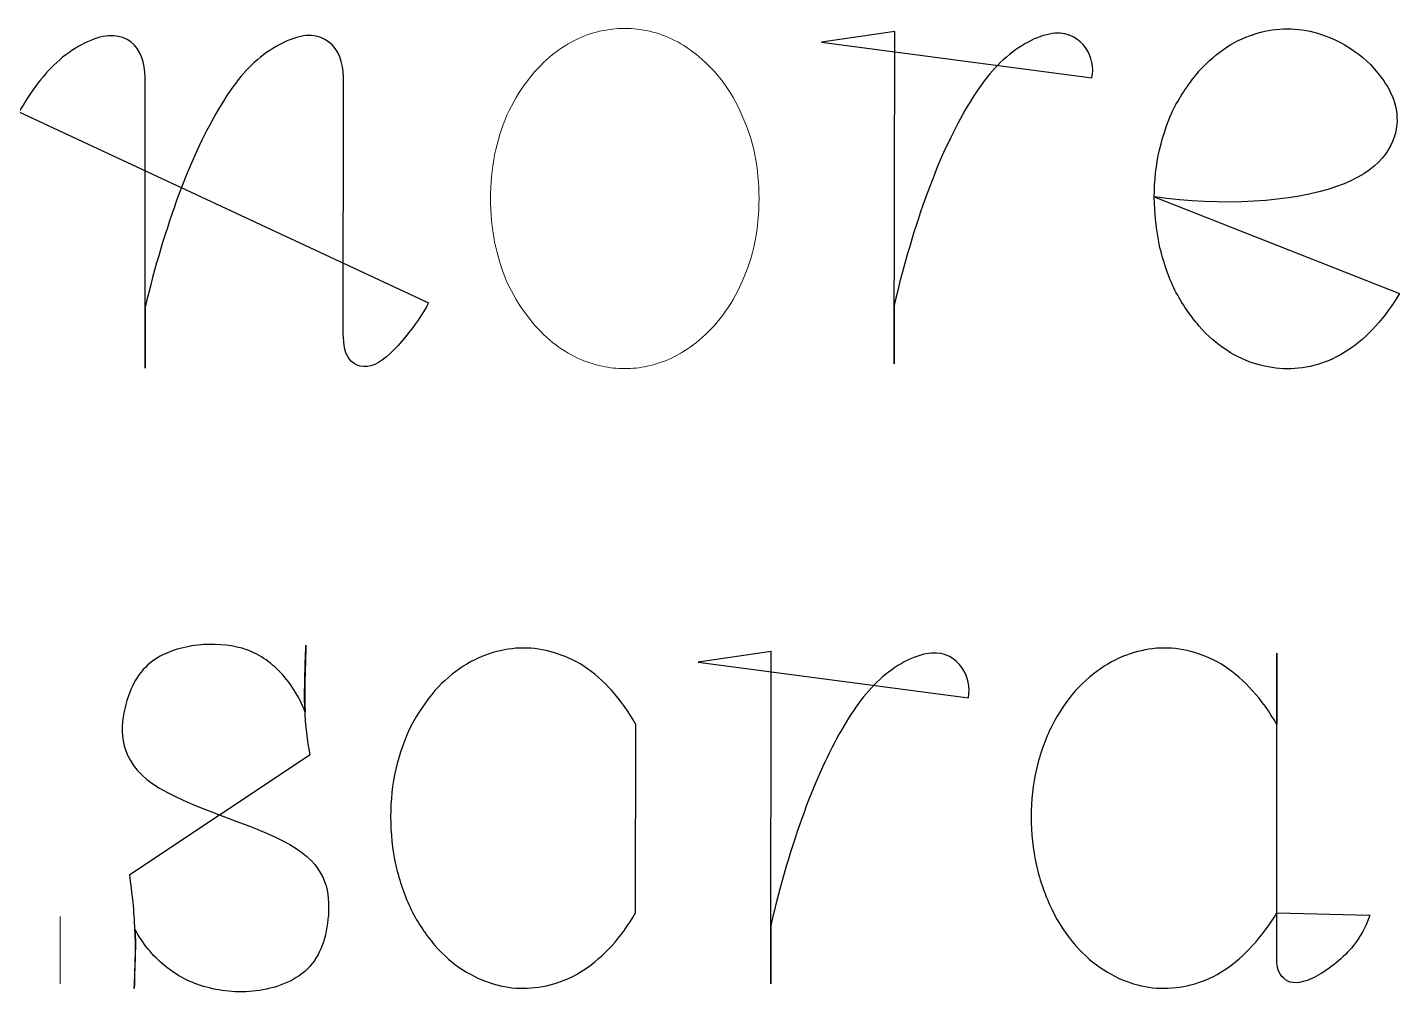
# Model space of a CAD drawing. Header units: centimetres. Extents: x -9.8 to 9.8, y -7 to 7.
# Drawn here: x -9.05 to -8.301, y 4.651 to 5.178 of the extents above; entities that cross this region are included whole.
import ezdxf

# ---------------------------------------------------------------- set-up
doc = ezdxf.new("R2010")
doc.units = ezdxf.units.CM
doc.header["$MEASUREMENT"] = 0
doc.layers.add('Layer 1', color=7, linetype='Continuous')

msp = doc.modelspace()

# ---------------------------------------------------------------- linework, layer by layer
at = {"layer": 'Layer 1', "color": 7, "lineweight": 0}
for points, knots in [([(-8.72428, 4.99188), (-8.72428, 4.99188), (-8.7256, 4.99188), (-8.7256, 4.99188), (-8.7256, 4.99188), (-8.7296, 4.99188), (-8.73341, 4.99244), (-8.7378, 4.99341), (-8.7378, 4.99341), (-8.74219, 4.99455), (-8.74674, 4.99608), (-8.75132, 4.99836), (-8.75132, 4.99836), (-8.7559, 5.00064), (-8.76045, 5.0037), (-8.76503, 5.00751), (-8.76503, 5.00751), (-8.76921, 5.01113), (-8.7736, 5.01571), (-8.77741, 5.02103), (-8.77741, 5.02103), (-8.78159, 5.02637), (-8.78503, 5.03246), (-8.78826, 5.03894), (-8.78826, 5.03894), (-8.79093, 5.04598), (-8.79339, 5.05323), (-8.79493, 5.06085), (-8.79493, 5.06085), (-8.79646, 5.06866), (-8.79721, 5.07667), (-8.79721, 5.08466), (-8.79721, 5.08466), (-8.79721, 5.09265), (-8.79644, 5.10048), (-8.79493, 5.10847), (-8.79493, 5.10847), (-8.7934, 5.11609), (-8.79093, 5.12334), (-8.78826, 5.13019), (-8.78826, 5.13019), (-8.78501, 5.13686), (-8.78159, 5.14294), (-8.77741, 5.14829), (-8.77741, 5.14829), (-8.7736, 5.15363), (-8.76921, 5.158), (-8.76503, 5.16181), (-8.76503, 5.16181), (-8.75588, 5.16943), (-8.74675, 5.17382), (-8.73759, 5.17591), (-8.73759, 5.17591), (-8.72846, 5.178), (-8.71931, 5.178), (-8.71015, 5.17591), (-8.71015, 5.17591), (-8.70576, 5.17477), (-8.70102, 5.17324), (-8.69663, 5.17096), (-8.69663, 5.17096), (-8.69224, 5.16868), (-8.68748, 5.16562), (-8.68311, 5.16181), (-8.68311, 5.16181), (-8.67853, 5.158), (-8.67435, 5.15361), (-8.67036, 5.14829), (-8.67036, 5.14829), (-8.66636, 5.14295), (-8.66274, 5.13686), (-8.65988, 5.13019), (-8.65988, 5.13019), (-8.65684, 5.12334), (-8.65435, 5.11609), (-8.65284, 5.10847), (-8.65284, 5.10847), (-8.65131, 5.10048), (-8.65056, 5.09265), (-8.65056, 5.08466), (-8.65056, 5.08466), (-8.65056, 5.07667), (-8.65133, 5.06865), (-8.65284, 5.06085), (-8.65284, 5.06085), (-8.65435, 5.05323), (-8.65684, 5.04598), (-8.65988, 5.03894), (-8.65988, 5.03894), (-8.66274, 5.03246), (-8.66636, 5.02637), (-8.67036, 5.02103), (-8.67036, 5.02103), (-8.67436, 5.01569), (-8.67856, 5.01111), (-8.68311, 5.00751), (-8.68311, 5.00751), (-8.6875, 5.0037), (-8.69224, 5.00066), (-8.69663, 4.99836), (-8.69663, 4.99836), (-8.70102, 4.99608), (-8.70576, 4.99455), (-8.70997, 4.99341), (-8.70997, 4.99341), (-8.71436, 4.99246), (-8.71836, 4.99188), (-8.72217, 4.99188), (-8.72217, 4.99188), (-8.72217, 4.99188), (-8.72428, 4.99188), (-8.72428, 4.99188)], [0, 0, 0, 0, 0.034483, 0.034483, 0.034483, 0.034483, 0.068966, 0.068966, 0.068966, 0.068966, 0.103448, 0.103448, 0.103448, 0.103448, 0.137931, 0.137931, 0.137931, 0.137931, 0.172414, 0.172414, 0.172414, 0.172414, 0.206897, 0.206897, 0.206897, 0.206897, 0.241379, 0.241379, 0.241379, 0.241379, 0.275862, 0.275862, 0.275862, 0.275862, 0.310345, 0.310345, 0.310345, 0.310345, 0.344828, 0.344828, 0.344828, 0.344828, 0.37931, 0.37931, 0.37931, 0.37931, 0.413793, 0.413793, 0.413793, 0.413793, 0.448276, 0.448276, 0.448276, 0.448276, 0.482759, 0.482759, 0.482759, 0.482759, 0.517241, 0.517241, 0.517241, 0.517241, 0.551724, 0.551724, 0.551724, 0.551724, 0.586207, 0.586207, 0.586207, 0.586207, 0.62069, 0.62069, 0.62069, 0.62069, 0.655172, 0.655172, 0.655172, 0.655172, 0.689655, 0.689655, 0.689655, 0.689655, 0.724138, 0.724138, 0.724138, 0.724138, 0.758621, 0.758621, 0.758621, 0.758621, 0.793103, 0.793103, 0.793103, 0.793103, 0.827586, 0.827586, 0.827586, 0.827586, 0.862069, 0.862069, 0.862069, 0.862069, 0.896552, 0.896552, 0.896552, 0.896552, 0.931034, 0.931034, 0.931034, 0.931034, 1, 1, 1, 1]), ([(-9.03212, 4.6928), (-9.03212, 4.6928), (-9.03212, 4.65602), (-9.03212, 4.65602), (-9.03212, 4.65602), (-9.03212, 4.65602), (-9.03212, 4.6928), (-9.03212, 4.6928)], [0, 0, 0, 0, 0.333333, 0.333333, 0.333333, 0.333333, 1, 1, 1, 1])]:
    msp.add_open_spline(points, degree=3, knots=knots, dxfattribs=at)
at = {"layer": 'Layer 1', "color": 7}
for points, knots in [([(-9.13346, 5.16849), (-9.13346, 5.16849), (-9.09345, 5.17421), (-9.09345, 5.17421), (-9.09345, 5.17421), (-9.09345, 5.17421), (-9.09345, 4.99191), (-9.09345, 4.99191), (-9.09345, 4.99191), (-9.09345, 4.99191), (-9.09345, 5.02467), (-9.09345, 5.02467), (-9.09345, 5.02467), (-9.08869, 5.04676), (-9.08221, 5.0683), (-9.07554, 5.0864), (-9.07554, 5.0864), (-9.06906, 5.10431), (-9.06202, 5.11897), (-9.05514, 5.13117), (-9.05514, 5.13117), (-9.0481, 5.14337), (-9.04104, 5.15308), (-9.03247, 5.16033), (-9.03247, 5.16033), (-9.0239, 5.16776), (-9.01379, 5.17271), (-9.0058, 5.17348), (-9.0058, 5.17348), (-8.99799, 5.17406), (-8.99228, 5.17044), (-8.98884, 5.16435), (-8.98884, 5.16435), (-8.9854, 5.15805), (-8.9858, 5.14967), (-8.9858, 5.14168), (-8.9858, 5.14168), (-8.9858, 5.14168), (-8.9858, 4.99195), (-8.9858, 4.99195), (-8.9858, 4.99195), (-8.9858, 4.99195), (-8.9858, 5.02529), (-8.9858, 5.02529), (-8.9858, 5.02529), (-8.98067, 5.04701), (-8.97418, 5.06852), (-8.96752, 5.08646), (-8.96752, 5.08646), (-8.96104, 5.10437), (-8.954, 5.11903), (-8.94694, 5.13123), (-8.94694, 5.13123), (-8.94009, 5.14343), (-8.93302, 5.15314), (-8.92445, 5.16039), (-8.92445, 5.16039), (-8.91588, 5.16782), (-8.90559, 5.17277), (-8.89778, 5.17354), (-8.89778, 5.17354), (-8.88997, 5.17412), (-8.88426, 5.1705), (-8.88063, 5.16441), (-8.88063, 5.16441), (-8.87719, 5.15811), (-8.8774, 5.14973), (-8.8774, 5.14174), (-8.8774, 5.14174), (-8.8774, 5.14174), (-8.87759, 5.01315), (-8.87759, 5.01315), (-8.87759, 5.01315), (-8.87759, 5.00743), (-8.8774, 5.00095), (-8.87436, 4.99714), (-8.87436, 4.99714), (-8.87111, 4.99293), (-8.86616, 4.9918), (-8.86044, 4.9941), (-8.86044, 4.9941), (-8.85491, 4.99659), (-8.84882, 5.00267), (-8.84367, 5.00915), (-8.84367, 5.00915), (-8.83851, 5.01524), (-8.83452, 5.02116), (-8.8311, 5.02762), (-8.8311, 5.02762), (-8.8311, 5.02762), (-9.13346, 5.16849), (-9.13346, 5.16849)], [0, 0, 0, 0, 0.041667, 0.041667, 0.041667, 0.041667, 0.083333, 0.083333, 0.083333, 0.083333, 0.125, 0.125, 0.125, 0.125, 0.166667, 0.166667, 0.166667, 0.166667, 0.208333, 0.208333, 0.208333, 0.208333, 0.25, 0.25, 0.25, 0.25, 0.291667, 0.291667, 0.291667, 0.291667, 0.333333, 0.333333, 0.333333, 0.333333, 0.375, 0.375, 0.375, 0.375, 0.416667, 0.416667, 0.416667, 0.416667, 0.458333, 0.458333, 0.458333, 0.458333, 0.5, 0.5, 0.5, 0.5, 0.541667, 0.541667, 0.541667, 0.541667, 0.583333, 0.583333, 0.583333, 0.583333, 0.625, 0.625, 0.625, 0.625, 0.666667, 0.666667, 0.666667, 0.666667, 0.708333, 0.708333, 0.708333, 0.708333, 0.75, 0.75, 0.75, 0.75, 0.791667, 0.791667, 0.791667, 0.791667, 0.833333, 0.833333, 0.833333, 0.833333, 0.875, 0.875, 0.875, 0.875, 0.916667, 0.916667, 0.916667, 0.916667, 1, 1, 1, 1]), ([(-8.61643, 5.17), (-8.61643, 5.17), (-8.57642, 5.17572), (-8.57642, 5.17572), (-8.57642, 5.17572), (-8.57642, 5.17572), (-8.57679, 4.99437), (-8.57679, 4.99437), (-8.57679, 4.99437), (-8.57679, 4.99437), (-8.57679, 5.0262), (-8.57679, 5.0262), (-8.57679, 5.0262), (-8.57163, 5.04829), (-8.56536, 5.06964), (-8.55851, 5.08793), (-8.55851, 5.08793), (-8.55203, 5.10603), (-8.54499, 5.1205), (-8.53814, 5.1327), (-8.53814, 5.1327), (-8.5311, 5.14471), (-8.52404, 5.15461), (-8.51547, 5.16186), (-8.51547, 5.16186), (-8.5069, 5.16929), (-8.49679, 5.17424), (-8.48899, 5.17482), (-8.48899, 5.17482), (-8.48118, 5.17538), (-8.47565, 5.17157), (-8.47222, 5.16701), (-8.47222, 5.16701), (-8.46878, 5.16188), (-8.46764, 5.15614), (-8.46878, 5.15045), (-8.46878, 5.15045), (-8.46878, 5.15045), (-8.61643, 5.17), (-8.61643, 5.17)], [0, 0, 0, 0, 0.090909, 0.090909, 0.090909, 0.090909, 0.181818, 0.181818, 0.181818, 0.181818, 0.272727, 0.272727, 0.272727, 0.272727, 0.363636, 0.363636, 0.363636, 0.363636, 0.454545, 0.454545, 0.454545, 0.454545, 0.545455, 0.545455, 0.545455, 0.545455, 0.636364, 0.636364, 0.636364, 0.636364, 0.727273, 0.727273, 0.727273, 0.727273, 0.818182, 0.818182, 0.818182, 0.818182, 1, 1, 1, 1]), ([(-8.43469, 5.08562), (-8.39849, 5.08009), (-8.35889, 5.08276), (-8.33526, 5.09112), (-8.33526, 5.09112), (-8.31145, 5.09932), (-8.30346, 5.11303), (-8.30229, 5.12483), (-8.30229, 5.12483), (-8.30115, 5.13645), (-8.30687, 5.14597), (-8.31258, 5.15303), (-8.31258, 5.15303), (-8.31811, 5.15988), (-8.32364, 5.16406), (-8.32896, 5.1675), (-8.32896, 5.1675), (-8.33999, 5.17417), (-8.35105, 5.17721), (-8.36211, 5.17721), (-8.36211, 5.17721), (-8.37296, 5.17721), (-8.3842, 5.17417), (-8.39487, 5.1675), (-8.39487, 5.1675), (-8.4004, 5.16369), (-8.40535, 5.15951), (-8.4103, 5.15416), (-8.4103, 5.15416), (-8.41506, 5.14844), (-8.41945, 5.14215), (-8.42345, 5.13492), (-8.42345, 5.13492), (-8.42707, 5.12786), (-8.42975, 5.11987), (-8.43184, 5.11129), (-8.43184, 5.11129), (-8.43375, 5.10309), (-8.4347, 5.09433), (-8.4347, 5.08539), (-8.4347, 5.08539), (-8.4347, 5.07645), (-8.43356, 5.06748), (-8.43184, 5.05872), (-8.43184, 5.05872), (-8.42975, 5.05015), (-8.42708, 5.04197), (-8.42345, 5.03454), (-8.42345, 5.03454), (-8.41945, 5.02711), (-8.41506, 5.02062), (-8.4103, 5.01512), (-8.4103, 5.01512), (-8.40554, 5.00959), (-8.4004, 5.0052), (-8.39506, 5.00178), (-8.39506, 5.00178), (-8.38972, 4.99816), (-8.38421, 4.99585), (-8.37868, 4.99416), (-8.37868, 4.99416), (-8.37334, 4.99263), (-8.36762, 4.99167), (-8.36212, 4.99167), (-8.36212, 4.99167), (-8.35106, 4.99167), (-8.33984, 4.99471), (-8.32897, 5.00178), (-8.32897, 5.00178), (-8.32363, 5.00519), (-8.31868, 5.00977), (-8.31392, 5.01493), (-8.31392, 5.01493), (-8.30897, 5.02027), (-8.30458, 5.02636), (-8.30077, 5.03284), (-8.30077, 5.03284), (-8.30077, 5.03284), (-8.43469, 5.08562), (-8.43469, 5.08562)], [0, 0, 0, 0, 0.047619, 0.047619, 0.047619, 0.047619, 0.095238, 0.095238, 0.095238, 0.095238, 0.142857, 0.142857, 0.142857, 0.142857, 0.190476, 0.190476, 0.190476, 0.190476, 0.238095, 0.238095, 0.238095, 0.238095, 0.285714, 0.285714, 0.285714, 0.285714, 0.333333, 0.333333, 0.333333, 0.333333, 0.380952, 0.380952, 0.380952, 0.380952, 0.428571, 0.428571, 0.428571, 0.428571, 0.47619, 0.47619, 0.47619, 0.47619, 0.52381, 0.52381, 0.52381, 0.52381, 0.571429, 0.571429, 0.571429, 0.571429, 0.619048, 0.619048, 0.619048, 0.619048, 0.666667, 0.666667, 0.666667, 0.666667, 0.714286, 0.714286, 0.714286, 0.714286, 0.761905, 0.761905, 0.761905, 0.761905, 0.809524, 0.809524, 0.809524, 0.809524, 0.857143, 0.857143, 0.857143, 0.857143, 0.904762, 0.904762, 0.904762, 0.904762, 1, 1, 1, 1]), ([(-8.61643, 5.17), (-8.61643, 5.17), (-8.61643, 5.17), (-8.61643, 5.17), (-8.61643, 5.17), (-8.61643, 5.17), (-8.61643, 5.17), (-8.61643, 5.17)], [0, 0, 0, 0, 0.333333, 0.333333, 0.333333, 0.333333, 1, 1, 1, 1]), ([(-8.43469, 5.08562), (-8.43469, 5.08562), (-8.43469, 5.08562), (-8.43469, 5.08562), (-8.43469, 5.08562), (-8.43469, 5.08562), (-8.43469, 5.08562), (-8.43469, 5.08562)], [0, 0, 0, 0, 0.333333, 0.333333, 0.333333, 0.333333, 1, 1, 1, 1]), ([(-8.99421, 4.71566), (-8.99286, 4.70555), (-8.99172, 4.69566), (-8.99135, 4.68537), (-8.99135, 4.68537), (-8.99079, 4.67508), (-8.99135, 4.66423), (-8.99172, 4.65338), (-8.99172, 4.65338), (-8.99172, 4.66081), (-8.99116, 4.66804), (-8.99116, 4.67338), (-8.99116, 4.67338), (-8.99097, 4.67891), (-8.99116, 4.68232), (-8.99135, 4.68576), (-8.99135, 4.68576), (-8.98735, 4.67814), (-8.98164, 4.67129), (-8.97516, 4.66594), (-8.97516, 4.66594), (-8.96868, 4.66041), (-8.96106, 4.6566), (-8.9523, 4.65414), (-8.9523, 4.65414), (-8.94354, 4.65186), (-8.93344, 4.6507), (-8.92335, 4.65242), (-8.92335, 4.65242), (-8.91324, 4.65395), (-8.90277, 4.65795), (-8.89591, 4.66538), (-8.89591, 4.66538), (-8.88924, 4.673), (-8.8862, 4.68366), (-8.88562, 4.69567), (-8.88562, 4.69567), (-8.88525, 4.70768), (-8.88734, 4.72083), (-8.90676, 4.73205), (-8.90676, 4.73205), (-8.92658, 4.74329), (-8.96333, 4.75245), (-8.98164, 4.7652), (-8.98164, 4.7652), (-8.99992, 4.77777), (-8.99974, 4.79415), (-8.99688, 4.80616), (-8.99688, 4.80616), (-8.99402, 4.81854), (-8.98907, 4.82672), (-8.98183, 4.83206), (-8.98183, 4.83206), (-8.97459, 4.8374), (-8.96545, 4.83987), (-8.95706, 4.84084), (-8.95706, 4.84084), (-8.9483, 4.84179), (-8.94029, 4.84121), (-8.93288, 4.83912), (-8.93288, 4.83912), (-8.92545, 4.83703), (-8.91878, 4.83282), (-8.91269, 4.82674), (-8.91269, 4.82674), (-8.90679, 4.82084), (-8.90163, 4.81285), (-8.8984, 4.80425), (-8.8984, 4.80425), (-8.89859, 4.80769), (-8.89877, 4.81092), (-8.89859, 4.817), (-8.89859, 4.817), (-8.89859, 4.82309), (-8.89822, 4.83205), (-8.89803, 4.84081), (-8.89803, 4.84081), (-8.8984, 4.82861), (-8.89898, 4.81623), (-8.89859, 4.80652), (-8.89859, 4.80652), (-8.89822, 4.79644), (-8.89706, 4.78882), (-8.89573, 4.78117), (-8.89573, 4.78117), (-8.89573, 4.78117), (-8.99421, 4.71566), (-8.99421, 4.71566)], [0, 0, 0, 0, 0.043478, 0.043478, 0.043478, 0.043478, 0.086957, 0.086957, 0.086957, 0.086957, 0.130435, 0.130435, 0.130435, 0.130435, 0.173913, 0.173913, 0.173913, 0.173913, 0.217391, 0.217391, 0.217391, 0.217391, 0.26087, 0.26087, 0.26087, 0.26087, 0.304348, 0.304348, 0.304348, 0.304348, 0.347826, 0.347826, 0.347826, 0.347826, 0.391304, 0.391304, 0.391304, 0.391304, 0.434783, 0.434783, 0.434783, 0.434783, 0.478261, 0.478261, 0.478261, 0.478261, 0.521739, 0.521739, 0.521739, 0.521739, 0.565217, 0.565217, 0.565217, 0.565217, 0.608696, 0.608696, 0.608696, 0.608696, 0.652174, 0.652174, 0.652174, 0.652174, 0.695652, 0.695652, 0.695652, 0.695652, 0.73913, 0.73913, 0.73913, 0.73913, 0.782609, 0.782609, 0.782609, 0.782609, 0.826087, 0.826087, 0.826087, 0.826087, 0.869565, 0.869565, 0.869565, 0.869565, 0.913043, 0.913043, 0.913043, 0.913043, 1, 1, 1, 1]), ([(-8.71798, 4.6947), (-8.72179, 4.68822), (-8.72618, 4.68211), (-8.73094, 4.67679), (-8.73094, 4.67679), (-8.7357, 4.67163), (-8.74086, 4.66708), (-8.74618, 4.66364), (-8.74618, 4.66364), (-8.75152, 4.66002), (-8.75703, 4.65774), (-8.76256, 4.65602), (-8.76256, 4.65602), (-8.76809, 4.65449), (-8.77362, 4.65356), (-8.77933, 4.65356), (-8.77933, 4.65356), (-8.79018, 4.65356), (-8.80142, 4.65679), (-8.8123, 4.66364), (-8.8123, 4.66364), (-8.81762, 4.66708), (-8.82278, 4.67145), (-8.82754, 4.67698), (-8.82754, 4.67698), (-8.8323, 4.68251), (-8.83669, 4.68899), (-8.8405, 4.6964), (-8.8405, 4.6964), (-8.84394, 4.70383), (-8.84698, 4.71204), (-8.84889, 4.72061), (-8.84889, 4.72061), (-8.8508, 4.72937), (-8.85175, 4.73831), (-8.85175, 4.74709), (-8.85175, 4.74709), (-8.85175, 4.75622), (-8.8508, 4.765), (-8.84889, 4.77318), (-8.84889, 4.77318), (-8.84698, 4.78157), (-8.84413, 4.78974), (-8.8405, 4.79699), (-8.8405, 4.79699), (-8.83669, 4.80405), (-8.8323, 4.81051), (-8.82754, 4.81604), (-8.82754, 4.81604), (-8.82278, 4.82136), (-8.81743, 4.82575), (-8.81211, 4.82938), (-8.81211, 4.82938), (-8.80677, 4.83261), (-8.80126, 4.83528), (-8.79592, 4.83681), (-8.79592, 4.83681), (-8.7902, 4.83834), (-8.78468, 4.8393), (-8.77936, 4.8393), (-8.77936, 4.8393), (-8.7683, 4.8393), (-8.75706, 4.83605), (-8.74621, 4.82938), (-8.74621, 4.82938), (-8.74089, 4.82576), (-8.73573, 4.82136), (-8.73097, 4.81604), (-8.73097, 4.81604), (-8.72621, 4.8107), (-8.72163, 4.80421), (-8.71782, 4.79755), (-8.71782, 4.79755), (-8.71782, 4.79755), (-8.71798, 4.6947), (-8.71798, 4.6947)], [0, 0, 0, 0, 0.05, 0.05, 0.05, 0.05, 0.1, 0.1, 0.1, 0.1, 0.15, 0.15, 0.15, 0.15, 0.2, 0.2, 0.2, 0.2, 0.25, 0.25, 0.25, 0.25, 0.3, 0.3, 0.3, 0.3, 0.35, 0.35, 0.35, 0.35, 0.4, 0.4, 0.4, 0.4, 0.45, 0.45, 0.45, 0.45, 0.5, 0.5, 0.5, 0.5, 0.55, 0.55, 0.55, 0.55, 0.6, 0.6, 0.6, 0.6, 0.65, 0.65, 0.65, 0.65, 0.7, 0.7, 0.7, 0.7, 0.75, 0.75, 0.75, 0.75, 0.8, 0.8, 0.8, 0.8, 0.85, 0.85, 0.85, 0.85, 0.9, 0.9, 0.9, 0.9, 1, 1, 1, 1]), ([(-8.68388, 4.83149), (-8.68388, 4.83149), (-8.64387, 4.83739), (-8.64387, 4.83739), (-8.64387, 4.83739), (-8.64387, 4.83739), (-8.64406, 4.65604), (-8.64406, 4.65604), (-8.64406, 4.65604), (-8.64406, 4.65604), (-8.64406, 4.68787), (-8.64406, 4.68787), (-8.64406, 4.68787), (-8.63911, 4.70996), (-8.63263, 4.7315), (-8.62596, 4.7496), (-8.62596, 4.7496), (-8.61948, 4.7677), (-8.61262, 4.78217), (-8.60559, 4.79437), (-8.60559, 4.79437), (-8.59874, 4.80654), (-8.59149, 4.81628), (-8.5831, 4.82353), (-8.5831, 4.82353), (-8.57453, 4.83096), (-8.56424, 4.83591), (-8.55643, 4.83647), (-8.55643, 4.83647), (-8.54862, 4.83724), (-8.54328, 4.83343), (-8.53987, 4.82866), (-8.53987, 4.82866), (-8.53643, 4.82369), (-8.53511, 4.81779), (-8.53625, 4.8121), (-8.53625, 4.8121), (-8.53625, 4.8121), (-8.68388, 4.83149), (-8.68388, 4.83149)], [0, 0, 0, 0, 0.090909, 0.090909, 0.090909, 0.090909, 0.181818, 0.181818, 0.181818, 0.181818, 0.272727, 0.272727, 0.272727, 0.272727, 0.363636, 0.363636, 0.363636, 0.363636, 0.454545, 0.454545, 0.454545, 0.454545, 0.545455, 0.545455, 0.545455, 0.545455, 0.636364, 0.636364, 0.636364, 0.636364, 0.727273, 0.727273, 0.727273, 0.727273, 0.818182, 0.818182, 0.818182, 0.818182, 1, 1, 1, 1]), ([(-8.36783, 4.6947), (-8.37164, 4.68822), (-8.37622, 4.68211), (-8.38117, 4.67679), (-8.38117, 4.67679), (-8.38575, 4.67163), (-8.39088, 4.66708), (-8.39641, 4.66364), (-8.39641, 4.66364), (-8.40157, 4.66002), (-8.40707, 4.65774), (-8.4126, 4.65602), (-8.4126, 4.65602), (-8.41813, 4.65449), (-8.42366, 4.65356), (-8.42937, 4.65356), (-8.42937, 4.65356), (-8.44043, 4.65356), (-8.45167, 4.65679), (-8.46234, 4.66364), (-8.46234, 4.66364), (-8.46768, 4.66708), (-8.47282, 4.67145), (-8.47777, 4.67698), (-8.47777, 4.67698), (-8.48253, 4.68251), (-8.48692, 4.68899), (-8.49052, 4.6964), (-8.49052, 4.6964), (-8.49412, 4.70381), (-8.49719, 4.71204), (-8.49909, 4.72061), (-8.49909, 4.72061), (-8.501, 4.72937), (-8.50195, 4.73831), (-8.50195, 4.74709), (-8.50195, 4.74709), (-8.50195, 4.75622), (-8.501, 4.765), (-8.49909, 4.77318), (-8.49909, 4.77318), (-8.49718, 4.78157), (-8.49414, 4.78974), (-8.49052, 4.79699), (-8.49052, 4.79699), (-8.4869, 4.80405), (-8.48253, 4.81051), (-8.47777, 4.81604), (-8.47777, 4.81604), (-8.47282, 4.82136), (-8.46748, 4.82575), (-8.46216, 4.82938), (-8.46216, 4.82938), (-8.45682, 4.83261), (-8.45131, 4.83528), (-8.44578, 4.83681), (-8.44578, 4.83681), (-8.44044, 4.83834), (-8.43493, 4.8393), (-8.4294, 4.8393), (-8.4294, 4.8393), (-8.41816, 4.8393), (-8.40712, 4.83605), (-8.39643, 4.82938), (-8.39643, 4.82938), (-8.39111, 4.82576), (-8.38577, 4.82136), (-8.38119, 4.81604), (-8.38119, 4.81604), (-8.37606, 4.8107), (-8.37166, 4.80421), (-8.36785, 4.79755), (-8.36785, 4.79755), (-8.36785, 4.79755), (-8.36785, 4.83642), (-8.36785, 4.83642), (-8.36785, 4.83642), (-8.36785, 4.83642), (-8.36785, 4.66897), (-8.36785, 4.66897), (-8.36785, 4.66897), (-8.36785, 4.66535), (-8.3669, 4.66154), (-8.36404, 4.65905), (-8.36404, 4.65905), (-8.36137, 4.65656), (-8.35737, 4.65564), (-8.35108, 4.65791), (-8.35108, 4.65791), (-8.34499, 4.66019), (-8.33661, 4.66572), (-8.33031, 4.67201), (-8.33031, 4.67201), (-8.32383, 4.67849), (-8.31965, 4.68574), (-8.31697, 4.69352), (-8.31697, 4.69352), (-8.31697, 4.69352), (-8.36783, 4.6947), (-8.36783, 4.6947)], [0, 0, 0, 0, 0.038462, 0.038462, 0.038462, 0.038462, 0.076923, 0.076923, 0.076923, 0.076923, 0.115385, 0.115385, 0.115385, 0.115385, 0.153846, 0.153846, 0.153846, 0.153846, 0.192308, 0.192308, 0.192308, 0.192308, 0.230769, 0.230769, 0.230769, 0.230769, 0.269231, 0.269231, 0.269231, 0.269231, 0.307692, 0.307692, 0.307692, 0.307692, 0.346154, 0.346154, 0.346154, 0.346154, 0.384615, 0.384615, 0.384615, 0.384615, 0.423077, 0.423077, 0.423077, 0.423077, 0.461538, 0.461538, 0.461538, 0.461538, 0.5, 0.5, 0.5, 0.5, 0.538462, 0.538462, 0.538462, 0.538462, 0.576923, 0.576923, 0.576923, 0.576923, 0.615385, 0.615385, 0.615385, 0.615385, 0.653846, 0.653846, 0.653846, 0.653846, 0.692308, 0.692308, 0.692308, 0.692308, 0.730769, 0.730769, 0.730769, 0.730769, 0.769231, 0.769231, 0.769231, 0.769231, 0.807692, 0.807692, 0.807692, 0.807692, 0.846154, 0.846154, 0.846154, 0.846154, 0.884615, 0.884615, 0.884615, 0.884615, 0.923077, 0.923077, 0.923077, 0.923077, 1, 1, 1, 1]), ([(-8.68388, 4.83149), (-8.68388, 4.83149), (-8.68388, 4.83149), (-8.68388, 4.83149), (-8.68388, 4.83149), (-8.68388, 4.83149), (-8.68388, 4.83149), (-8.68388, 4.83149)], [0, 0, 0, 0, 0.333333, 0.333333, 0.333333, 0.333333, 1, 1, 1, 1]), ([(-8.99421, 4.71566), (-8.99421, 4.71566), (-8.99421, 4.71566), (-8.99421, 4.71566), (-8.99421, 4.71566), (-8.99421, 4.71566), (-8.99421, 4.71566), (-8.99421, 4.71566)], [0, 0, 0, 0, 0.333333, 0.333333, 0.333333, 0.333333, 1, 1, 1, 1]), ([(-8.71798, 4.6947), (-8.71798, 4.6947), (-8.71798, 4.6947), (-8.71798, 4.6947), (-8.71798, 4.6947), (-8.71798, 4.6947), (-8.71798, 4.6947), (-8.71798, 4.6947)], [0, 0, 0, 0, 0.333333, 0.333333, 0.333333, 0.333333, 1, 1, 1, 1]), ([(-8.36783, 4.6947), (-8.36783, 4.6947), (-8.36783, 4.6947), (-8.36783, 4.6947), (-8.36783, 4.6947), (-8.36783, 4.6947), (-8.36783, 4.6947), (-8.36783, 4.6947)], [0, 0, 0, 0, 0.333333, 0.333333, 0.333333, 0.333333, 1, 1, 1, 1])]:
    msp.add_open_spline(points, degree=3, knots=knots, dxfattribs=at)
at = {"layer": 'Layer 1', "color": 9, "lineweight": 0}
for points, knots in [([(-9.13346, 5.16849), (-9.13346, 5.16849), (-9.09345, 5.17421), (-9.09345, 5.17421), (-9.09345, 5.17421), (-9.09345, 5.17421), (-9.09345, 4.99191), (-9.09345, 4.99191), (-9.09345, 4.99191), (-9.09345, 4.99191), (-9.09345, 5.02467), (-9.09345, 5.02467), (-9.09345, 5.02467), (-9.08869, 5.04676), (-9.08221, 5.0683), (-9.07554, 5.0864), (-9.07554, 5.0864), (-9.06906, 5.10431), (-9.06202, 5.11897), (-9.05514, 5.13117), (-9.05514, 5.13117), (-9.0481, 5.14337), (-9.04104, 5.15308), (-9.03247, 5.16033), (-9.03247, 5.16033), (-9.0239, 5.16776), (-9.01379, 5.17271), (-9.0058, 5.17348), (-9.0058, 5.17348), (-8.99799, 5.17406), (-8.99228, 5.17044), (-8.98884, 5.16435), (-8.98884, 5.16435), (-8.9854, 5.15805), (-8.9858, 5.14967), (-8.9858, 5.14168), (-8.9858, 5.14168), (-8.9858, 5.14168), (-8.9858, 4.99195), (-8.9858, 4.99195), (-8.9858, 4.99195), (-8.9858, 4.99195), (-8.9858, 5.02529), (-8.9858, 5.02529), (-8.9858, 5.02529), (-8.98067, 5.04701), (-8.97418, 5.06852), (-8.96752, 5.08646), (-8.96752, 5.08646), (-8.96104, 5.10437), (-8.954, 5.11903), (-8.94694, 5.13123), (-8.94694, 5.13123), (-8.94009, 5.14343), (-8.93302, 5.15314), (-8.92445, 5.16039), (-8.92445, 5.16039), (-8.91588, 5.16782), (-8.90559, 5.17277), (-8.89778, 5.17354), (-8.89778, 5.17354), (-8.88997, 5.17412), (-8.88426, 5.1705), (-8.88063, 5.16441), (-8.88063, 5.16441), (-8.87719, 5.15811), (-8.8774, 5.14973), (-8.8774, 5.14174), (-8.8774, 5.14174), (-8.8774, 5.14174), (-8.87759, 5.01315), (-8.87759, 5.01315), (-8.87759, 5.01315), (-8.87759, 5.00743), (-8.8774, 5.00095), (-8.87436, 4.99714), (-8.87436, 4.99714), (-8.87111, 4.99293), (-8.86616, 4.9918), (-8.86044, 4.9941), (-8.86044, 4.9941), (-8.85491, 4.99659), (-8.84882, 5.00267), (-8.84367, 5.00915), (-8.84367, 5.00915), (-8.83851, 5.01524), (-8.83452, 5.02116), (-8.8311, 5.02762)], [0, 0, 0, 0, 0.043478, 0.043478, 0.043478, 0.043478, 0.086957, 0.086957, 0.086957, 0.086957, 0.130435, 0.130435, 0.130435, 0.130435, 0.173913, 0.173913, 0.173913, 0.173913, 0.217391, 0.217391, 0.217391, 0.217391, 0.26087, 0.26087, 0.26087, 0.26087, 0.304348, 0.304348, 0.304348, 0.304348, 0.347826, 0.347826, 0.347826, 0.347826, 0.391304, 0.391304, 0.391304, 0.391304, 0.434783, 0.434783, 0.434783, 0.434783, 0.478261, 0.478261, 0.478261, 0.478261, 0.521739, 0.521739, 0.521739, 0.521739, 0.565217, 0.565217, 0.565217, 0.565217, 0.608696, 0.608696, 0.608696, 0.608696, 0.652174, 0.652174, 0.652174, 0.652174, 0.695652, 0.695652, 0.695652, 0.695652, 0.73913, 0.73913, 0.73913, 0.73913, 0.782609, 0.782609, 0.782609, 0.782609, 0.826087, 0.826087, 0.826087, 0.826087, 0.869565, 0.869565, 0.869565, 0.869565, 0.913043, 0.913043, 0.913043, 0.913043, 1, 1, 1, 1]), ([(-8.61643, 5.17), (-8.61643, 5.17), (-8.57642, 5.17572), (-8.57642, 5.17572), (-8.57642, 5.17572), (-8.57642, 5.17572), (-8.57679, 4.99437), (-8.57679, 4.99437), (-8.57679, 4.99437), (-8.57679, 4.99437), (-8.57679, 5.0262), (-8.57679, 5.0262), (-8.57679, 5.0262), (-8.57163, 5.04829), (-8.56536, 5.06964), (-8.55851, 5.08793), (-8.55851, 5.08793), (-8.55203, 5.10603), (-8.54499, 5.1205), (-8.53814, 5.1327), (-8.53814, 5.1327), (-8.5311, 5.14471), (-8.52404, 5.15461), (-8.51547, 5.16186), (-8.51547, 5.16186), (-8.5069, 5.16929), (-8.49679, 5.17424), (-8.48899, 5.17482), (-8.48899, 5.17482), (-8.48118, 5.17538), (-8.47565, 5.17157), (-8.47222, 5.16701), (-8.47222, 5.16701), (-8.46878, 5.16188), (-8.46764, 5.15614), (-8.46878, 5.15045)], [0, 0, 0, 0, 0.1, 0.1, 0.1, 0.1, 0.2, 0.2, 0.2, 0.2, 0.3, 0.3, 0.3, 0.3, 0.4, 0.4, 0.4, 0.4, 0.5, 0.5, 0.5, 0.5, 0.6, 0.6, 0.6, 0.6, 0.7, 0.7, 0.7, 0.7, 0.8, 0.8, 0.8, 0.8, 1, 1, 1, 1]), ([(-8.43469, 5.08562), (-8.39849, 5.08009), (-8.35889, 5.08276), (-8.33526, 5.09112), (-8.33526, 5.09112), (-8.31145, 5.09932), (-8.30346, 5.11303), (-8.30229, 5.12483), (-8.30229, 5.12483), (-8.30115, 5.13645), (-8.30687, 5.14597), (-8.31258, 5.15303), (-8.31258, 5.15303), (-8.31811, 5.15988), (-8.32364, 5.16406), (-8.32896, 5.1675), (-8.32896, 5.1675), (-8.33999, 5.17417), (-8.35105, 5.17721), (-8.36211, 5.17721), (-8.36211, 5.17721), (-8.37296, 5.17721), (-8.3842, 5.17417), (-8.39487, 5.1675), (-8.39487, 5.1675), (-8.4004, 5.16369), (-8.40535, 5.15951), (-8.4103, 5.15416), (-8.4103, 5.15416), (-8.41506, 5.14844), (-8.41945, 5.14215), (-8.42345, 5.13492), (-8.42345, 5.13492), (-8.42707, 5.12786), (-8.42975, 5.11987), (-8.43184, 5.11129), (-8.43184, 5.11129), (-8.43375, 5.10309), (-8.4347, 5.09433), (-8.4347, 5.08539), (-8.4347, 5.08539), (-8.4347, 5.07645), (-8.43356, 5.06748), (-8.43184, 5.05872), (-8.43184, 5.05872), (-8.42975, 5.05015), (-8.42708, 5.04197), (-8.42345, 5.03454), (-8.42345, 5.03454), (-8.41945, 5.02711), (-8.41506, 5.02062), (-8.4103, 5.01512), (-8.4103, 5.01512), (-8.40554, 5.00959), (-8.4004, 5.0052), (-8.39506, 5.00178), (-8.39506, 5.00178), (-8.38972, 4.99816), (-8.38421, 4.99585), (-8.37868, 4.99416), (-8.37868, 4.99416), (-8.37334, 4.99263), (-8.36762, 4.99167), (-8.36212, 4.99167), (-8.36212, 4.99167), (-8.35106, 4.99167), (-8.33984, 4.99471), (-8.32897, 5.00178), (-8.32897, 5.00178), (-8.32363, 5.00519), (-8.31868, 5.00977), (-8.31392, 5.01493), (-8.31392, 5.01493), (-8.30897, 5.02027), (-8.30458, 5.02636), (-8.30077, 5.03284)], [0, 0, 0, 0, 0.05, 0.05, 0.05, 0.05, 0.1, 0.1, 0.1, 0.1, 0.15, 0.15, 0.15, 0.15, 0.2, 0.2, 0.2, 0.2, 0.25, 0.25, 0.25, 0.25, 0.3, 0.3, 0.3, 0.3, 0.35, 0.35, 0.35, 0.35, 0.4, 0.4, 0.4, 0.4, 0.45, 0.45, 0.45, 0.45, 0.5, 0.5, 0.5, 0.5, 0.55, 0.55, 0.55, 0.55, 0.6, 0.6, 0.6, 0.6, 0.65, 0.65, 0.65, 0.65, 0.7, 0.7, 0.7, 0.7, 0.75, 0.75, 0.75, 0.75, 0.8, 0.8, 0.8, 0.8, 0.85, 0.85, 0.85, 0.85, 0.9, 0.9, 0.9, 0.9, 1, 1, 1, 1]), ([(-8.61643, 5.17), (-8.61643, 5.17), (-8.61643, 5.17), (-8.61643, 5.17), (-8.61643, 5.17), (-8.61643, 5.17), (-8.61643, 5.17), (-8.61643, 5.17)], [0, 0, 0, 0, 0.333333, 0.333333, 0.333333, 0.333333, 1, 1, 1, 1]), ([(-8.43469, 5.08562), (-8.43469, 5.08562), (-8.43469, 5.08562), (-8.43469, 5.08562), (-8.43469, 5.08562), (-8.43469, 5.08562), (-8.43469, 5.08562), (-8.43469, 5.08562)], [0, 0, 0, 0, 0.333333, 0.333333, 0.333333, 0.333333, 1, 1, 1, 1]), ([(-8.99421, 4.71566), (-8.99286, 4.70555), (-8.99172, 4.69566), (-8.99135, 4.68537), (-8.99135, 4.68537), (-8.99079, 4.67508), (-8.99135, 4.66423), (-8.99172, 4.65338), (-8.99172, 4.65338), (-8.99172, 4.66081), (-8.99116, 4.66804), (-8.99116, 4.67338), (-8.99116, 4.67338), (-8.99097, 4.67891), (-8.99116, 4.68232), (-8.99135, 4.68576), (-8.99135, 4.68576), (-8.98735, 4.67814), (-8.98164, 4.67129), (-8.97516, 4.66594), (-8.97516, 4.66594), (-8.96868, 4.66041), (-8.96106, 4.6566), (-8.9523, 4.65414), (-8.9523, 4.65414), (-8.94354, 4.65186), (-8.93344, 4.6507), (-8.92335, 4.65242), (-8.92335, 4.65242), (-8.91324, 4.65395), (-8.90277, 4.65795), (-8.89591, 4.66538), (-8.89591, 4.66538), (-8.88924, 4.673), (-8.8862, 4.68366), (-8.88562, 4.69567), (-8.88562, 4.69567), (-8.88525, 4.70768), (-8.88734, 4.72083), (-8.90676, 4.73205), (-8.90676, 4.73205), (-8.92658, 4.74329), (-8.96333, 4.75245), (-8.98164, 4.7652), (-8.98164, 4.7652), (-8.99992, 4.77777), (-8.99974, 4.79415), (-8.99688, 4.80616), (-8.99688, 4.80616), (-8.99402, 4.81854), (-8.98907, 4.82672), (-8.98183, 4.83206), (-8.98183, 4.83206), (-8.97459, 4.8374), (-8.96545, 4.83987), (-8.95706, 4.84084), (-8.95706, 4.84084), (-8.9483, 4.84179), (-8.94029, 4.84121), (-8.93288, 4.83912), (-8.93288, 4.83912), (-8.92545, 4.83703), (-8.91878, 4.83282), (-8.91269, 4.82674), (-8.91269, 4.82674), (-8.90679, 4.82084), (-8.90163, 4.81285), (-8.8984, 4.80425), (-8.8984, 4.80425), (-8.89859, 4.80769), (-8.89877, 4.81092), (-8.89859, 4.817), (-8.89859, 4.817), (-8.89859, 4.82309), (-8.89822, 4.83205), (-8.89803, 4.84081), (-8.89803, 4.84081), (-8.8984, 4.82861), (-8.89898, 4.81623), (-8.89859, 4.80652), (-8.89859, 4.80652), (-8.89822, 4.79644), (-8.89706, 4.78882), (-8.89573, 4.78117)], [0, 0, 0, 0, 0.045455, 0.045455, 0.045455, 0.045455, 0.090909, 0.090909, 0.090909, 0.090909, 0.136364, 0.136364, 0.136364, 0.136364, 0.181818, 0.181818, 0.181818, 0.181818, 0.227273, 0.227273, 0.227273, 0.227273, 0.272727, 0.272727, 0.272727, 0.272727, 0.318182, 0.318182, 0.318182, 0.318182, 0.363636, 0.363636, 0.363636, 0.363636, 0.409091, 0.409091, 0.409091, 0.409091, 0.454545, 0.454545, 0.454545, 0.454545, 0.5, 0.5, 0.5, 0.5, 0.545455, 0.545455, 0.545455, 0.545455, 0.590909, 0.590909, 0.590909, 0.590909, 0.636364, 0.636364, 0.636364, 0.636364, 0.681818, 0.681818, 0.681818, 0.681818, 0.727273, 0.727273, 0.727273, 0.727273, 0.772727, 0.772727, 0.772727, 0.772727, 0.818182, 0.818182, 0.818182, 0.818182, 0.863636, 0.863636, 0.863636, 0.863636, 0.909091, 0.909091, 0.909091, 0.909091, 1, 1, 1, 1]), ([(-8.71798, 4.6947), (-8.72179, 4.68822), (-8.72618, 4.68211), (-8.73094, 4.67679), (-8.73094, 4.67679), (-8.7357, 4.67163), (-8.74086, 4.66708), (-8.74618, 4.66364), (-8.74618, 4.66364), (-8.75152, 4.66002), (-8.75703, 4.65774), (-8.76256, 4.65602), (-8.76256, 4.65602), (-8.76809, 4.65449), (-8.77362, 4.65356), (-8.77933, 4.65356), (-8.77933, 4.65356), (-8.79018, 4.65356), (-8.80142, 4.65679), (-8.8123, 4.66364), (-8.8123, 4.66364), (-8.81762, 4.66708), (-8.82278, 4.67145), (-8.82754, 4.67698), (-8.82754, 4.67698), (-8.8323, 4.68251), (-8.83669, 4.68899), (-8.8405, 4.6964), (-8.8405, 4.6964), (-8.84394, 4.70383), (-8.84698, 4.71204), (-8.84889, 4.72061), (-8.84889, 4.72061), (-8.8508, 4.72937), (-8.85175, 4.73831), (-8.85175, 4.74709), (-8.85175, 4.74709), (-8.85175, 4.75622), (-8.8508, 4.765), (-8.84889, 4.77318), (-8.84889, 4.77318), (-8.84698, 4.78157), (-8.84413, 4.78974), (-8.8405, 4.79699), (-8.8405, 4.79699), (-8.83669, 4.80405), (-8.8323, 4.81051), (-8.82754, 4.81604), (-8.82754, 4.81604), (-8.82278, 4.82136), (-8.81743, 4.82575), (-8.81211, 4.82938), (-8.81211, 4.82938), (-8.80677, 4.83261), (-8.80126, 4.83528), (-8.79592, 4.83681), (-8.79592, 4.83681), (-8.7902, 4.83834), (-8.78468, 4.8393), (-8.77936, 4.8393), (-8.77936, 4.8393), (-8.7683, 4.8393), (-8.75706, 4.83605), (-8.74621, 4.82938), (-8.74621, 4.82938), (-8.74089, 4.82576), (-8.73573, 4.82136), (-8.73097, 4.81604), (-8.73097, 4.81604), (-8.72621, 4.8107), (-8.72163, 4.80421), (-8.71782, 4.79755)], [0, 0, 0, 0, 0.052632, 0.052632, 0.052632, 0.052632, 0.105263, 0.105263, 0.105263, 0.105263, 0.157895, 0.157895, 0.157895, 0.157895, 0.210526, 0.210526, 0.210526, 0.210526, 0.263158, 0.263158, 0.263158, 0.263158, 0.315789, 0.315789, 0.315789, 0.315789, 0.368421, 0.368421, 0.368421, 0.368421, 0.421053, 0.421053, 0.421053, 0.421053, 0.473684, 0.473684, 0.473684, 0.473684, 0.526316, 0.526316, 0.526316, 0.526316, 0.578947, 0.578947, 0.578947, 0.578947, 0.631579, 0.631579, 0.631579, 0.631579, 0.684211, 0.684211, 0.684211, 0.684211, 0.736842, 0.736842, 0.736842, 0.736842, 0.789474, 0.789474, 0.789474, 0.789474, 0.842105, 0.842105, 0.842105, 0.842105, 0.894737, 0.894737, 0.894737, 0.894737, 1, 1, 1, 1]), ([(-8.68388, 4.83149), (-8.68388, 4.83149), (-8.64387, 4.83739), (-8.64387, 4.83739), (-8.64387, 4.83739), (-8.64387, 4.83739), (-8.64406, 4.65604), (-8.64406, 4.65604), (-8.64406, 4.65604), (-8.64406, 4.65604), (-8.64406, 4.68787), (-8.64406, 4.68787), (-8.64406, 4.68787), (-8.63911, 4.70996), (-8.63263, 4.7315), (-8.62596, 4.7496), (-8.62596, 4.7496), (-8.61948, 4.7677), (-8.61262, 4.78217), (-8.60559, 4.79437), (-8.60559, 4.79437), (-8.59874, 4.80654), (-8.59149, 4.81628), (-8.5831, 4.82353), (-8.5831, 4.82353), (-8.57453, 4.83096), (-8.56424, 4.83591), (-8.55643, 4.83647), (-8.55643, 4.83647), (-8.54862, 4.83724), (-8.54328, 4.83343), (-8.53987, 4.82866), (-8.53987, 4.82866), (-8.53643, 4.82369), (-8.53511, 4.81779), (-8.53625, 4.8121)], [0, 0, 0, 0, 0.1, 0.1, 0.1, 0.1, 0.2, 0.2, 0.2, 0.2, 0.3, 0.3, 0.3, 0.3, 0.4, 0.4, 0.4, 0.4, 0.5, 0.5, 0.5, 0.5, 0.6, 0.6, 0.6, 0.6, 0.7, 0.7, 0.7, 0.7, 0.8, 0.8, 0.8, 0.8, 1, 1, 1, 1]), ([(-8.36783, 4.6947), (-8.37164, 4.68822), (-8.37622, 4.68211), (-8.38117, 4.67679), (-8.38117, 4.67679), (-8.38575, 4.67163), (-8.39088, 4.66708), (-8.39641, 4.66364), (-8.39641, 4.66364), (-8.40157, 4.66002), (-8.40707, 4.65774), (-8.4126, 4.65602), (-8.4126, 4.65602), (-8.41813, 4.65449), (-8.42366, 4.65356), (-8.42937, 4.65356), (-8.42937, 4.65356), (-8.44043, 4.65356), (-8.45167, 4.65679), (-8.46234, 4.66364), (-8.46234, 4.66364), (-8.46768, 4.66708), (-8.47282, 4.67145), (-8.47777, 4.67698), (-8.47777, 4.67698), (-8.48253, 4.68251), (-8.48692, 4.68899), (-8.49052, 4.6964), (-8.49052, 4.6964), (-8.49412, 4.70381), (-8.49719, 4.71204), (-8.49909, 4.72061), (-8.49909, 4.72061), (-8.501, 4.72937), (-8.50195, 4.73831), (-8.50195, 4.74709), (-8.50195, 4.74709), (-8.50195, 4.75622), (-8.501, 4.765), (-8.49909, 4.77318), (-8.49909, 4.77318), (-8.49718, 4.78157), (-8.49414, 4.78974), (-8.49052, 4.79699), (-8.49052, 4.79699), (-8.4869, 4.80405), (-8.48253, 4.81051), (-8.47777, 4.81604), (-8.47777, 4.81604), (-8.47282, 4.82136), (-8.46748, 4.82575), (-8.46216, 4.82938), (-8.46216, 4.82938), (-8.45682, 4.83261), (-8.45131, 4.83528), (-8.44578, 4.83681), (-8.44578, 4.83681), (-8.44044, 4.83834), (-8.43493, 4.8393), (-8.4294, 4.8393), (-8.4294, 4.8393), (-8.41816, 4.8393), (-8.40712, 4.83605), (-8.39643, 4.82938), (-8.39643, 4.82938), (-8.39111, 4.82576), (-8.38577, 4.82136), (-8.38119, 4.81604), (-8.38119, 4.81604), (-8.37606, 4.8107), (-8.37166, 4.80421), (-8.36785, 4.79755), (-8.36785, 4.79755), (-8.36785, 4.79755), (-8.36785, 4.83642), (-8.36785, 4.83642), (-8.36785, 4.83642), (-8.36785, 4.83642), (-8.36785, 4.66897), (-8.36785, 4.66897), (-8.36785, 4.66897), (-8.36785, 4.66535), (-8.3669, 4.66154), (-8.36404, 4.65905), (-8.36404, 4.65905), (-8.36137, 4.65656), (-8.35737, 4.65564), (-8.35108, 4.65791), (-8.35108, 4.65791), (-8.34499, 4.66019), (-8.33661, 4.66572), (-8.33031, 4.67201), (-8.33031, 4.67201), (-8.32383, 4.67849), (-8.31965, 4.68574), (-8.31697, 4.69352)], [0, 0, 0, 0, 0.04, 0.04, 0.04, 0.04, 0.08, 0.08, 0.08, 0.08, 0.12, 0.12, 0.12, 0.12, 0.16, 0.16, 0.16, 0.16, 0.2, 0.2, 0.2, 0.2, 0.24, 0.24, 0.24, 0.24, 0.28, 0.28, 0.28, 0.28, 0.32, 0.32, 0.32, 0.32, 0.36, 0.36, 0.36, 0.36, 0.4, 0.4, 0.4, 0.4, 0.44, 0.44, 0.44, 0.44, 0.48, 0.48, 0.48, 0.48, 0.52, 0.52, 0.52, 0.52, 0.56, 0.56, 0.56, 0.56, 0.6, 0.6, 0.6, 0.6, 0.64, 0.64, 0.64, 0.64, 0.68, 0.68, 0.68, 0.68, 0.72, 0.72, 0.72, 0.72, 0.76, 0.76, 0.76, 0.76, 0.8, 0.8, 0.8, 0.8, 0.84, 0.84, 0.84, 0.84, 0.88, 0.88, 0.88, 0.88, 0.92, 0.92, 0.92, 0.92, 1, 1, 1, 1]), ([(-8.68388, 4.83149), (-8.68388, 4.83149), (-8.68388, 4.83149), (-8.68388, 4.83149), (-8.68388, 4.83149), (-8.68388, 4.83149), (-8.68388, 4.83149), (-8.68388, 4.83149)], [0, 0, 0, 0, 0.333333, 0.333333, 0.333333, 0.333333, 1, 1, 1, 1]), ([(-8.99421, 4.71566), (-8.99421, 4.71566), (-8.99421, 4.71566), (-8.99421, 4.71566), (-8.99421, 4.71566), (-8.99421, 4.71566), (-8.99421, 4.71566), (-8.99421, 4.71566)], [0, 0, 0, 0, 0.333333, 0.333333, 0.333333, 0.333333, 1, 1, 1, 1]), ([(-8.71798, 4.6947), (-8.71798, 4.6947), (-8.71798, 4.6947), (-8.71798, 4.6947), (-8.71798, 4.6947), (-8.71798, 4.6947), (-8.71798, 4.6947), (-8.71798, 4.6947)], [0, 0, 0, 0, 0.333333, 0.333333, 0.333333, 0.333333, 1, 1, 1, 1]), ([(-8.36783, 4.6947), (-8.36783, 4.6947), (-8.36783, 4.6947), (-8.36783, 4.6947), (-8.36783, 4.6947), (-8.36783, 4.6947), (-8.36783, 4.6947), (-8.36783, 4.6947)], [0, 0, 0, 0, 0.333333, 0.333333, 0.333333, 0.333333, 1, 1, 1, 1])]:
    msp.add_open_spline(points, degree=3, knots=knots, dxfattribs=at)

doc.saveas('drawing.dxf')
